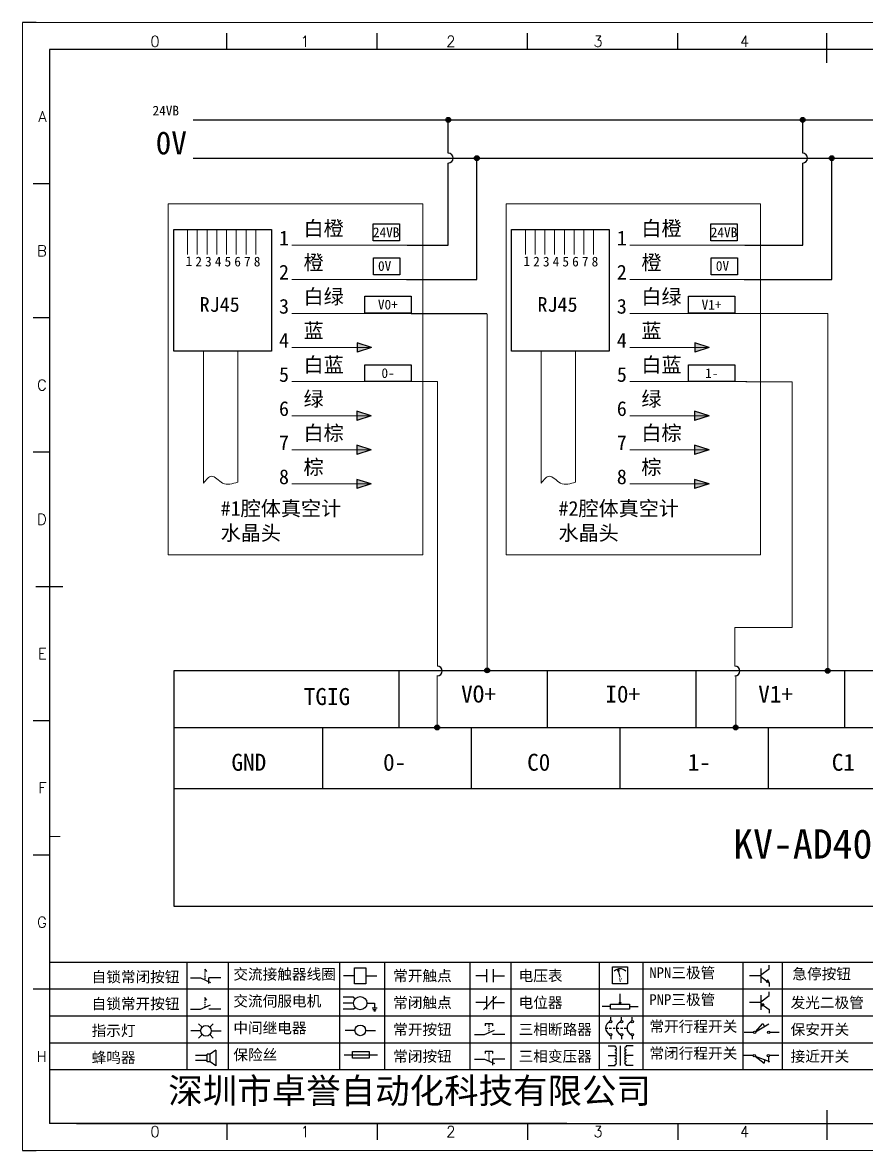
# Model space of a CAD drawing. Header units: millimetres. Extents: x 17734 to 28845, y 9358 to 11073.
# Drawn here: x 23331.7 to 23505, y 9752 to 9983.5 of the extents above; entities that cross this region are included whole.
import ezdxf
from ezdxf.enums import TextEntityAlignment as Align

# ---------------------------------------------------------------- set-up
doc = ezdxf.new("R2010")
doc.units = ezdxf.units.MM
doc.layers.add('1', color=3, linetype='Continuous', lineweight=20)
doc.layers.add('AE_BOR', color=1, linetype='Continuous')
doc.layers.add('MISC', color=2, linetype='Continuous')
doc.styles.get("Standard").update_dxf_attribs({"font": ''})
doc.styles.add('WD', font='romans.shx', dxfattribs={"bigfont": 'gbcbig.shx'})
doc.styles.add('样式 0', font='')
doc.styles.add('样式 2', font='')
doc.styles.add('汉字', font='')
doc.styles.get('Standard').set_extended_font_data('SimSun')
doc.styles.get('样式 0').set_extended_font_data('KaiTi_GB2312')
doc.styles.get('样式 2').set_extended_font_data('NSimSun')
doc.styles.get('汉字').set_extended_font_data('新宋体')

# ---------------------------------------------------------------- blocks, each defined once
blk = doc.blocks.new('*U8')
at = {"linetype": 'ByBlock'}
for p, q in [((-1909.23, -780.45), (-1909.23, -780.67)), ((-1909.23, -780.45), (-1908.92, -780.84)), ((-1909.23, -780.84), (-1909.23, -781.05)), ((-1911.92, -782.07), (-1910.06, -782.07)), ((-1910.06, -782.07), (-1908.18, -782.88)), ((-1909.23, -781.23), (-1909.23, -781.44)), ((-1909.23, -781.61), (-1909.23, -781.83)), ((-1909.23, -782), (-1909.23, -782.21)), ((-1909.23, -782.38), (-1909.23, -782.43)), ((-1908.52, -783.07), (-1908.52, -782.07)), ((-1906.25, -782.07), (-1908.52, -782.07))]:
    blk.add_line(p, q, dxfattribs=at)
blk = doc.blocks.new('*U11')
at = {"linetype": 'ByBlock'}
for p, q in [((-1908.88, -791.17), (-1909.23, -790.71)), ((-1909.23, -790.71), (-1909.23, -790.92)), ((-1909.23, -791.09), (-1909.23, -791.31)), ((-1909.23, -791.48), (-1909.23, -791.69)), ((-1911.92, -792.89), (-1910.06, -792.89)), ((-1910.06, -792.89), (-1908.18, -792.08)), ((-1909.23, -791.86), (-1909.23, -792.08)), ((-1909.23, -792.25), (-1909.23, -792.47)), ((-1906.25, -792.89), (-1908.52, -792.89))]:
    blk.add_line(p, q, dxfattribs=at)
blk = doc.blocks.new('蜂鸣器')
at = {"linetype": 'ByBlock'}
for p, q in [((-1907.17, -795.53), (-1908.25, -796.26)), ((-1907.17, -795.53), (-1907.17, -798.41)), ((-1908.8, -796.48), (-1911.01, -796.48)), ((-1908.8, -797.46), (-1911.01, -797.46)), ((-1908.25, -796.26), (-1908.8, -796.26)), ((-1908.8, -797.68), (-1908.8, -796.26)), ((-1908.25, -797.68), (-1908.8, -797.68)), ((-1908.25, -797.68), (-1908.25, -796.26)), ((-1907.17, -798.41), (-1908.25, -797.68))]:
    blk.add_line(p, q, dxfattribs=at)
blk = doc.blocks.new('指示灯')
at = {"linetype": 'ByBlock'}
for p, q in [((-1854.25, -776.92), (-1856.06, -776.92)), ((-1854.62, -775.59), (-1853.97, -776.23)), ((-1851.9, -775.59), (-1852.54, -776.23)), ((-1852.26, -776.92), (-1850.45, -776.92)), ((-1854.62, -778.25), (-1853.97, -777.61)), ((-1851.9, -778.25), (-1852.54, -777.61))]:
    blk.add_line(p, q, dxfattribs=at)
blk.add_circle((-1853.26, -776.92), 0.992, dxfattribs=at)
blk = doc.blocks.new('交流接触器线圈')
at = {"linetype": 'ByBlock'}
for p, q in [((-1880.82, -781.77), (-1882.87, -781.77)), ((-1878.72, -781.77), (-1876.67, -781.77))]:
    blk.add_line(p, q, dxfattribs=at)
blk.add_lwpolyline([(-1880.82, -780.28), (-1878.72, -780.28), (-1878.72, -783.26), (-1880.82, -783.26)], close=True, dxfattribs=at)
blk = doc.blocks.new('交流伺服电机')
at = {"linetype": 'ByBlock'}
for p, q in [((-1880.97, -785.75), (-1882.94, -785.75)), ((-1880.97, -786.85), (-1882.94, -786.85)), ((-1880.97, -785.75), (-1880.65, -786.03)), ((-1878.49, -786.85), (-1877.07, -786.85)), ((-1877.07, -786.85), (-1877.07, -787.72)), ((-1880.97, -787.94), (-1882.94, -787.94)), ((-1880.97, -787.94), (-1880.65, -787.67)), ((-1877.54, -787.72), (-1876.59, -787.72)), ((-1877.38, -788.01), (-1876.75, -788.01)), ((-1877.23, -788.29), (-1876.9, -788.29))]:
    blk.add_line(p, q, dxfattribs=at)
blk.add_circle((-1879.73, -786.85), 1.24, dxfattribs=at)
blk = doc.blocks.new('中间继电器')
at = {"linetype": 'ByBlock'}
for p, q in [((-1880.72, -791.92), (-1882.54, -791.92)), ((-1878.74, -791.92), (-1876.92, -791.92))]:
    blk.add_line(p, q, dxfattribs=at)
blk.add_circle((-1879.73, -791.92), 0.992, dxfattribs=at)
blk = doc.blocks.new('保险丝')
at = {"linetype": 'ByBlock'}
blk.add_line((-1882.72, -796.49), (-1876.55, -796.49), dxfattribs=at)
blk.add_lwpolyline([(-1881.2, -795.86), (-1878.06, -795.86), (-1878.06, -797.12), (-1881.2, -797.12)], close=True, dxfattribs=at)
blk = doc.blocks.new('常开按钮')
at = {"linetype": 'ByBlock'}
for p, q in [((-1910.06, -787.73), (-1908.18, -786.93)), ((-1909.9, -785.68), (-1908.56, -785.68)), ((-1909.9, -785.68), (-1909.9, -786.07)), ((-1909.23, -785.68), (-1909.23, -785.89)), ((-1909.23, -786.06), (-1909.23, -786.28)), ((-1909.23, -786.45), (-1909.23, -786.67)), ((-1909.23, -786.84), (-1909.23, -787.05)), ((-1909.23, -787.22), (-1909.23, -787.38)), ((-1908.56, -785.68), (-1908.56, -786.07)), ((-1911.92, -787.73), (-1910.06, -787.73)), ((-1906.25, -787.73), (-1908.52, -787.73))]:
    blk.add_line(p, q, dxfattribs=at)
blk = doc.blocks.new('常开触点')
at = {"linetype": 'ByBlock'}
for p, q in [((-1853.82, -782.99), (-1853.82, -780.56)), ((-1852.6, -782.99), (-1852.6, -780.56)), ((-1853.82, -781.77), (-1855.88, -781.77)), ((-1852.6, -781.77), (-1850.55, -781.77))]:
    blk.add_line(p, q, dxfattribs=at)
blk = doc.blocks.new('常闭触点')
at = {"linetype": 'ByBlock'}
for p, q in [((-1853.82, -786.77), (-1855.88, -786.77)), ((-1852.01, -785.66), (-1854.43, -788.1)), ((-1853.82, -787.99), (-1853.82, -785.56)), ((-1852.6, -787.99), (-1852.6, -785.56)), ((-1852.6, -786.77), (-1850.55, -786.77))]:
    blk.add_line(p, q, dxfattribs=at)
blk = doc.blocks.new('常闭按钮')
at = {"linetype": 'ByBlock'}
for p, q in [((-1854.11, -790.83), (-1852.77, -790.83)), ((-1854.11, -790.83), (-1854.11, -791.22)), ((-1853.44, -790.83), (-1853.44, -791.04)), ((-1853.44, -791.21), (-1853.44, -791.43)), ((-1853.44, -791.6), (-1853.44, -791.82)), ((-1852.77, -790.83), (-1852.77, -791.22)), ((-1856.13, -792.28), (-1854.28, -792.28)), ((-1854.28, -792.28), (-1852.4, -793.09)), ((-1853.44, -791.99), (-1853.44, -792.2)), ((-1853.44, -792.37), (-1853.44, -792.53)), ((-1850.47, -792.28), (-1852.73, -792.28)), ((-1852.73, -792.28), (-1852.73, -793.43))]:
    blk.add_line(p, q, dxfattribs=at)
blk = doc.blocks.new('电压表')
at = {"linetype": 'ByBlock'}
for p, q in [((-1814.84, -780.75), (-1814.91, -781.13)), ((-1814.6, -781.05), (-1814.91, -781.13)), ((-1814.84, -780.75), (-1814.46, -782.26)), ((-1814.84, -780.75), (-1814.6, -781.05))]:
    blk.add_line(p, q, dxfattribs=at)
blk.add_lwpolyline([(-1815.84, -780.34), (-1813.07, -780.34), (-1813.07, -783.49), (-1815.84, -783.49)], close=True, dxfattribs=at)
blk.add_arc((-1814.46, -782.26), 1.56, 46.8313, 133.1687, dxfattribs=at)
at = {"linetype": 'ByBlock', "insert": (-1814.7, -782.39), "char_height": 0.75, "width": 0.6768, "attachment_point": 1}
blk.add_mtext('V', dxfattribs=at)
blk = doc.blocks.new('电位器')
at = {"linetype": 'ByBlock'}
for p, q in [((-1814.45, -787.3), (-1814.45, -785.39)), ((-1814.45, -787.3), (-1814.62, -786.96)), ((-1814.62, -786.96), (-1814.27, -786.96)), ((-1814.45, -787.3), (-1814.27, -786.96)), ((-1816.21, -787.75), (-1817.79, -787.75)), ((-1812.68, -787.75), (-1811.1, -787.75))]:
    blk.add_line(p, q, dxfattribs=at)
blk.add_lwpolyline([(-1816.21, -787.3), (-1812.68, -787.3), (-1812.68, -788.2), (-1816.21, -788.2)], close=True, dxfattribs=at)
blk = doc.blocks.new('三相断路器')
at = {"linetype": 'ByBlock'}
for p, q in [((-1816.17, -790.33), (-1816.17, -789.7)), ((-1814.17, -790.33), (-1814.17, -789.7)), ((-1812.18, -790.33), (-1812.18, -789.7)), ((-1817.14, -791.74), (-1816.72, -791.74)), ((-1816.45, -791.74), (-1816.03, -791.74)), ((-1816.17, -793.19), (-1816.17, -793.83)), ((-1815.76, -791.74), (-1815.34, -791.74)), ((-1815.07, -791.74), (-1814.65, -791.74)), ((-1814.38, -791.74), (-1813.96, -791.74)), ((-1814.17, -793.19), (-1814.17, -793.83)), ((-1813.69, -791.74), (-1813.27, -791.74)), ((-1812.18, -793.19), (-1812.18, -793.83))]:
    blk.add_line(p, q, dxfattribs=at)
for centre in [(-1816.17, -790.55), (-1814.17, -790.55), (-1812.18, -790.55), (-1816.17, -792.98), (-1814.17, -792.98), (-1812.18, -792.98)]:
    blk.add_circle(centre, 0.219, dxfattribs=at)
for centre in [(-1815.81, -791.74), (-1813.82, -791.74), (-1811.83, -791.74)]:
    blk.add_arc(centre, 1.32, 115.5791, 244.4209, dxfattribs=at)
blk = doc.blocks.new('三相变压器')
at = {"linetype": 'ByBlock'}
for p, q in [((-1816.69, -795.03), (-1815.37, -795.03)), ((-1815.37, -795.03), (-1815.37, -795.24)), ((-1814.34, -798.7), (-1814.34, -795.04)), ((-1812, -795.03), (-1813.32, -795.03)), ((-1813.32, -795.03), (-1813.32, -795.24)), ((-1816.69, -796.87), (-1815.37, -796.87)), ((-1812, -796.87), (-1813.32, -796.87)), ((-1816.69, -798.71), (-1815.37, -798.71)), ((-1815.37, -798.71), (-1815.37, -798.5)), ((-1813.32, -798.71), (-1813.32, -798.5)), ((-1812, -798.71), (-1813.32, -798.71))]:
    blk.add_line(p, q, dxfattribs=at)
for centre, start, end in [((-1815.37, -795.51), 270, 90), ((-1815.37, -796.06), 270, 90), ((-1813.32, -795.51), 90, 270), ((-1813.32, -796.06), 90, 270), ((-1815.37, -796.6), 270, 90), ((-1815.37, -797.14), 270, 90), ((-1815.37, -797.68), 270, 90), ((-1815.37, -798.23), 270, 90), ((-1813.32, -796.6), 90, 270), ((-1813.32, -797.14), 90, 270), ((-1813.32, -797.68), 90, 270), ((-1813.32, -798.23), 90, 270)]:
    blk.add_arc(centre, 0.271, start, end, dxfattribs=at)
blk = doc.blocks.new('NPN三极管')
at = {"linetype": 'ByBlock'}
for p, q in [((-1785.73, -780.61), (-1785.73, -783.32)), ((-1785.73, -781.82), (-1784.15, -780.66)), ((-1784.15, -780.66), (-1784.15, -779.98)), ((-1785.73, -781.97), (-1787.81, -781.97)), ((-1785.73, -782.11), (-1784.15, -783.27)), ((-1784.41, -782.73), (-1784.74, -783.18)), ((-1784.15, -783.27), (-1784.74, -783.18)), ((-1784.15, -783.27), (-1784.41, -782.73)), ((-1784.15, -783.27), (-1784.15, -783.96))]:
    blk.add_line(p, q, dxfattribs=at)
blk = doc.blocks.new('PNP三极管')
at = {"linetype": 'ByBlock'}
for p, q in [((-1784.9, -785.38), (-1784.9, -788.09)), ((-1783.32, -785.43), (-1783.32, -784.75)), ((-1784.9, -786.74), (-1786.98, -786.74)), ((-1784.9, -786.59), (-1783.32, -785.43)), ((-1784.9, -786.88), (-1783.32, -788.04)), ((-1784.9, -786.88), (-1784.31, -786.97)), ((-1784.9, -786.88), (-1784.64, -787.42)), ((-1784.31, -786.97), (-1784.64, -787.42)), ((-1783.32, -788.04), (-1783.32, -788.73))]:
    blk.add_line(p, q, dxfattribs=at)
blk = doc.blocks.new('常开行程开关')
at = {"linetype": 'ByBlock'}
for p, q in [((-1785.89, -792.17), (-1784.52, -790.62)), ((-1785.89, -792.17), (-1783.43, -790.72)), ((-1784.52, -790.62), (-1784.19, -791.17)), ((-1786.29, -792.3), (-1788.01, -792.3)), ((-1781.48, -792.3), (-1783.21, -792.3))]:
    blk.add_line(p, q, dxfattribs=at)
for centre in [(-1786.07, -792.3), (-1783.42, -792.3)]:
    blk.add_circle(centre, 0.219, dxfattribs=at)
blk = doc.blocks.new('常闭行程开关')
at = {"linetype": 'ByBlock'}
for p, q in [((-1786.34, -796.62), (-1788.07, -796.62)), ((-1785.93, -796.72), (-1783.25, -797.7)), ((-1785.93, -796.72), (-1784.3, -798)), ((-1784.3, -798), (-1784.08, -797.4)), ((-1783.48, -796.84), (-1783.48, -797.85)), ((-1781.54, -796.62), (-1783.26, -796.62))]:
    blk.add_line(p, q, dxfattribs=at)
for centre in [(-1786.12, -796.62), (-1783.48, -796.62)]:
    blk.add_circle(centre, 0.219, dxfattribs=at)
blk = doc.blocks.new('电控横A4')
for p, q in [((292, -5), (5, -5)), ((5, -5), (5, -205)), ((10.03, -205), (289.53, -205)), ((130.8, -205), (190.75, -205))]:
    blk.add_line(p, q)
at = {"lineweight": 9, "ltscale": 0.1}
for p, q in [((5, -151.57), (7, -151.57)), ((101.34, -205), (130.8, -205)), ((129.44, -205), (129.44, -205)), ((129.44, -205), (129.44, -205)), ((129.44, -205), (129.44, -205)), ((129.44, -205), (129.44, -205))]:
    blk.add_line(p, q, dxfattribs=at)
at = {"linetype": 'ByBlock'}
for p, q in [((292, -175), (5, -175)), ((292, -180), (5, -180)), ((292, -185), (5, -185)), ((292, -190), (5, -190)), ((292, -195), (5, -195))]:
    blk.add_line(p, q, dxfattribs=at)
at = {"color": 0, "lineweight": -2}
for p, q in [((30.58, -175), (30.58, -195)), ((38.26, -175), (38.26, -195)), ((59.05, -175), (59.05, -195)), ((67.4, -175), (67.4, -195)), ((83.26, -175), (83.26, -195)), ((90.91, -175), (90.91, -195)), ((107.4, -175), (107.4, -195)), ((115.5, -175), (115.5, -195)), ((134.12, -175), (134.12, -195)), ((141.48, -175), (141.48, -195))]:
    blk.add_line(p, q, dxfattribs=at)
at = {"color": 0, "ltscale": 2}
blk.add_line((101.34, -205), (5, -205), dxfattribs=at)
at = {"layer": 'AE_BOR', "lineweight": 30}
for p, q in [((2.53, 0), (0, 0)), ((0, -210), (2.53, -210))]:
    blk.add_line(p, q, dxfattribs=at)
at = {"layer": 'AE_BOR', "color": 1, "lineweight": 15}
for p, q in [((0, 0), (297, 0)), ((0, -210), (0, 0)), ((297, -210), (0, -210))]:
    blk.add_line(p, q, dxfattribs=at)
at = {"layer": 'AE_BOR'}
for p, q in [((38.03, -5), (38.03, -2)), ((66.03, -5), (66.03, -2)), ((94.03, -5), (94.03, -2)), ((122.03, -5), (122.03, -2)), ((149.78, -5), (149.78, -2)), ((5, -30), (2, -30)), ((5, -55), (2, -55)), ((5, -80), (2, -80)), ((5, -130), (2, -130)), ((5, -155), (2, -155)), ((5, -180), (2, -180)), ((38.03, -205), (38.03, -208)), ((66.03, -205), (66.03, -208)), ((94.03, -205), (94.03, -208)), ((122.03, -205), (122.03, -208)), ((149.78, -205), (149.78, -208))]:
    blk.add_line(p, q, dxfattribs=at)
at = {"layer": 'AE_BOR', "color": 2, "lineweight": 30}
for p, q in [((149.78, -7.5), (149.78, -2.5)), ((2.5, -105), (7.5, -105)), ((149.78, -202.5), (149.78, -207.5)), ((149.78, -205), (149.78, -207.5))]:
    blk.add_line(p, q, dxfattribs=at)
at = {"linetype": 'ByBlock'}
for name, p in [('*U8', (1943.19, 604.18)), ('交流接触器线圈', (1942.62, 604.27)), ('常开触点', (1940.27, 604.3)), ('电压表', (1925.71, 604.52)), ('NPN三极管', (1923.2, 604.5)), ('PNP三极管', (1922.37, 604.27)), ('*U11', (1943.19, 609.18)), ('交流伺服电机', (1942.62, 604.27)), ('常闭触点', (1940.27, 604.3)), ('电位器', (1925.71, 604.52)), ('指示灯', (1887.41, 589.18)), ('中间继电器', (1942.62, 604.27)), ('常开按钮', (1996.06, 599.3)), ('三相断路器', (1925.71, 604.52)), ('常开行程开关', (1922.37, 604.27)), ('三相变压器', (1925.71, 604.52)), ('蜂鸣器', (1943.19, 604.18)), ('保险丝', (1942.62, 604.27)), ('常闭按钮', (1940.27, 599.3)), ('常闭行程开关', (1922.37, 604.27))]:
    blk.add_blockref(name, p, dxfattribs=at)
at = {"char_height": 2, "attachment_point": 1, "style": '汉字'}
for s, insert in [('{\\fKaiTi_GB2312|b0|i0|c134|p49;自锁常闭按钮}', (12.86, -176.69)), ('{\\fKaiTi_GB2312|b0|i0|c134|p49;交流接触器线圈}', (39.25, -176.19)), ('{\\fKaiTi_GB2312|b0|i0|c134|p49;常开触点}', (69.01, -176.48)), ('{\\fKaiTi_GB2312|b0|i0|c134|p49;电压表}', (92.37, -176.47)), ('{\\fKaiTi_GB2312|b0|i0|c134|p49;NPN三极管}', (116.73, -175.91)), ('{\\fKaiTi_GB2312|b0|i0|c134|p49;急停按钮}', (143.35, -176.12)), ('{\\fKaiTi_GB2312|b0|i0|c134|p49;自锁常开按钮}', (12.86, -181.69)), ('{\\fKaiTi_GB2312|b0|i0|c134|p49;交流伺服电机}', (39.25, -181.19)), ('{\\fKaiTi_GB2312|b0|i0|c134|p49;常闭触点}', (69.01, -181.48)), ('{\\fKaiTi_GB2312|b0|i0|c134|p49;电位器}', (92.37, -181.47)), ('{\\fKaiTi_GB2312|b0|i0|c134|p49;PNP三极管}', (116.73, -180.91)), ('{\\fKaiTi_GB2312|b0|i0|c134|p49;发光二极管}', (143.02, -181.48)), ('{\\fKaiTi_GB2312|b0|i0|c134|p49;指示灯}', (12.86, -186.69)), ('{\\fKaiTi_GB2312|b0|i0|c134|p49;中间继电器}', (39.25, -186.19)), ('{\\fKaiTi_GB2312|b0|i0|c134|p49;常开按钮}', (69.01, -186.48)), ('{\\fKaiTi_GB2312|b0|i0|c134|p49;三相断路器}', (92.37, -186.47)), ('{\\fKaiTi_GB2312|b0|i0|c134|p49;常开行程开关}', (116.73, -185.91)), ('{\\fKaiTi_GB2312|b0|i0|c134|p49;保安开关}', (143.02, -186.48)), ('{\\fKaiTi_GB2312|b0|i0|c134|p49;保险丝}', (39.25, -191.19)), ('{\\fKaiTi_GB2312|b0|i0|c134|p49;常闭行程开关}', (116.73, -190.91)), ('{\\fKaiTi_GB2312|b0|i0|c134|p49;蜂鸣器}', (12.86, -191.69)), ('{\\fKaiTi_GB2312|b0|i0|c134|p49;常闭按钮}', (69.01, -191.48)), ('{\\fKaiTi_GB2312|b0|i0|c134|p49;三相变压器}', (92.37, -191.47)), ('{\\fKaiTi_GB2312|b0|i0|c134|p49;接近开关}', (143.02, -191.48))]:
    blk.add_mtext(s, dxfattribs=dict(at, insert=insert))
at = {"color": 0, "lineweight": -2, "insert": (27.14, -196.53), "char_height": 4.7064, "width": 96.1138, "attachment_point": 1}
blk.add_mtext('深圳市卓誉自动化科技有限公司', dxfattribs=at)
at = {"layer": 'AE_BOR', "style": 'WD'}
for s, p in [('0', (24.67, -4.5)), ('1', (52.6, -4.5)), ('2', (79.75, -4.5)), ('3', (107.15, -4.5)), ('4', (134.45, -4.5)), ('0', (24.67, -207.5)), ('1', (52.6, -207.5)), ('2', (79.75, -207.5)), ('3', (107.15, -207.5)), ('4', (134.45, -207.5))]:
    blk.add_text(s, height=2, dxfattribs=at).set_placement(p, align=Align.CENTER)
for s, p in [('A', (4.5, -17.5)), ('B', (4.5, -42.5)), ('C', (4.5, -67.5)), ('D', (4.5, -92.5)), ('E', (4.5, -117.5)), ('F', (4.5, -142.5)), ('G', (4.5, -167.5)), ('H', (4.5, -192.5))]:
    blk.add_text(s, height=2, dxfattribs=at).set_placement(p, align=Align.MIDDLE_RIGHT)

msp = doc.modelspace()

# ---------------------------------------------------------------- hatches: boundary and pattern name
at = {"lineweight": -2}
h = msp.add_hatch(color=0, dxfattribs=at)
edge = h.paths.add_edge_path()
edge.add_arc((23419.117, 9963.518), 0.5, 0, 360)
h = msp.add_hatch(color=0, dxfattribs=at)
edge = h.paths.add_edge_path()
edge.add_arc((23491.879, 9963.518), 0.5, 0, 360)
h = msp.add_hatch(color=0, dxfattribs=at)
edge = h.paths.add_edge_path()
edge.add_arc((23424.979, 9955.646), 0.5, 0, 360)
h = msp.add_hatch(color=0, dxfattribs=at)
edge = h.paths.add_edge_path()
edge.add_arc((23497.843, 9955.646), 0.5, 0, 360)
for points in [[(23403.336, 9916.763), (23400.388, 9917.708), (23400.388, 9915.819)], [(23472.692, 9916.763), (23469.744, 9917.708), (23469.744, 9915.819)], [(23403.29, 9902.763), (23400.342, 9903.708), (23400.342, 9901.819)], [(23472.646, 9902.763), (23469.698, 9903.708), (23469.698, 9901.819)], [(23403.29, 9895.763), (23400.342, 9896.708), (23400.342, 9894.819)], [(23472.646, 9895.763), (23469.698, 9896.708), (23469.698, 9894.819)], [(23403.29, 9888.763), (23400.342, 9889.708), (23400.342, 9887.819)], [(23472.646, 9888.763), (23469.698, 9889.708), (23469.698, 9887.819)]]:
    msp.add_hatch(color=256).paths.add_polyline_path(points)
h = msp.add_hatch(color=0, dxfattribs=at)
edge = h.paths.add_edge_path()
edge.add_arc((23427.105, 9850.49), 0.5, 0, 360)
h = msp.add_hatch(color=0, dxfattribs=at)
edge = h.paths.add_edge_path()
edge.add_arc((23497.009, 9850.414), 0.5, 0, 360)
h = msp.add_hatch(color=0, dxfattribs=at)
edge = h.paths.add_edge_path()
edge.add_arc((23416.85, 9838.781), 0.5, 0, 360)
h = msp.add_hatch(color=0, dxfattribs=at)
edge = h.paths.add_edge_path()
edge.add_arc((23478.115, 9838.781), 0.5, 0, 360)

# ---------------------------------------------------------------- linework, layer by layer
at = {"color": 0, "lineweight": -2}
for p, q in [((23366.743, 9963.518), (23643.035, 9963.518)), ((23419.117, 9956.646), (23419.117, 9963.518)), ((23491.879, 9956.646), (23491.879, 9963.518)), ((23366.743, 9955.646), (23643.224, 9955.646)), ((23424.979, 9930.763), (23424.979, 9955.646)), ((23497.843, 9930.763), (23497.843, 9955.646)), ((23419.117, 9937.763), (23419.117, 9954.646)), ((23491.879, 9937.763), (23491.879, 9954.646)), ((23410.665, 9937.763), (23419.117, 9937.763)), ((23480.021, 9937.763), (23491.879, 9937.763)), ((23410.527, 9930.763), (23424.979, 9930.763)), ((23479.883, 9930.763), (23497.843, 9930.763)), ((23411.493, 9923.763), (23427.062, 9923.763)), ((23409.007, 9838.739), (23409.007, 9850.5)), ((23439.507, 9838.634), (23439.507, 9850.355)), ((23470.007, 9838.769), (23470.007, 9850.43)), ((23470.007, 9838.634), (23470.007, 9850.355)), ((23500.507, 9838.634), (23500.507, 9850.355)), ((23362.82, 9838.769), (23638.77, 9838.769)), ((23393.32, 9838.769), (23393.32, 9826.259)), ((23423.82, 9838.769), (23423.82, 9826.259)), ((23454.32, 9838.769), (23454.32, 9826.259)), ((23484.82, 9838.769), (23484.82, 9826.259)), ((23362.82, 9826.259), (23638.749, 9826.259))]:
    msp.add_line(p, q, dxfattribs=at)
at = {"lineweight": 0}
for p, q in [((23365.591, 9941.041), (23365.591, 9935.884)), ((23367.591, 9941.041), (23367.591, 9935.884)), ((23369.591, 9941.041), (23369.591, 9935.884)), ((23371.591, 9941.041), (23371.591, 9935.884)), ((23373.591, 9941.041), (23373.591, 9935.884)), ((23375.591, 9941.041), (23375.591, 9935.884)), ((23377.591, 9941.041), (23377.591, 9935.884)), ((23379.591, 9941.041), (23379.591, 9935.884)), ((23434.947, 9941.041), (23434.947, 9935.884)), ((23436.947, 9941.041), (23436.947, 9935.884)), ((23438.947, 9941.041), (23438.947, 9935.884)), ((23440.947, 9941.041), (23440.947, 9935.884)), ((23442.947, 9941.041), (23442.947, 9935.884)), ((23444.947, 9941.041), (23444.947, 9935.884)), ((23446.947, 9941.041), (23446.947, 9935.884)), ((23448.947, 9941.041), (23448.947, 9935.884)), ((23387.027, 9937.763), (23410.665, 9937.763)), ((23456.383, 9937.763), (23480.021, 9937.763)), ((23387.027, 9930.763), (23410.527, 9930.763)), ((23456.383, 9930.763), (23479.883, 9930.763)), ((23387.027, 9923.763), (23411.493, 9923.763)), ((23456.383, 9923.763), (23497.012, 9923.763)), ((23387.027, 9916.763), (23403.336, 9916.763)), ((23456.383, 9916.763), (23472.692, 9916.763)), ((23368.853, 9916.144), (23368.853, 9888.91)), ((23375.893, 9916.144), (23375.893, 9889.137)), ((23438.209, 9916.144), (23438.209, 9888.91)), ((23445.249, 9916.144), (23445.249, 9889.137)), ((23387.027, 9909.763), (23416.881, 9909.763)), ((23456.383, 9909.763), (23480.435, 9909.763)), ((23387.027, 9902.763), (23403.29, 9902.763)), ((23456.383, 9902.763), (23472.646, 9902.763)), ((23387.027, 9895.763), (23403.29, 9895.763)), ((23456.383, 9895.763), (23472.646, 9895.763)), ((23387.027, 9888.763), (23403.29, 9888.763)), ((23456.383, 9888.763), (23472.646, 9888.763))]:
    msp.add_line(p, q, dxfattribs=at)
for p, q in [((23400.388, 9917.708), (23400.388, 9915.819)), ((23403.336, 9916.763), (23400.388, 9917.708)), ((23403.336, 9916.763), (23400.388, 9915.819)), ((23472.692, 9916.763), (23469.744, 9917.708)), ((23469.744, 9917.708), (23469.744, 9915.819)), ((23472.692, 9916.763), (23469.744, 9915.819)), ((23400.342, 9903.708), (23400.342, 9901.819)), ((23403.29, 9902.763), (23400.342, 9903.708)), ((23403.29, 9902.763), (23400.342, 9901.819)), ((23472.646, 9902.763), (23469.698, 9903.708)), ((23469.698, 9903.708), (23469.698, 9901.819)), ((23472.646, 9902.763), (23469.698, 9901.819)), ((23400.342, 9896.708), (23400.342, 9894.819)), ((23403.29, 9895.763), (23400.342, 9896.708)), ((23403.29, 9895.763), (23400.342, 9894.819)), ((23472.646, 9895.763), (23469.698, 9896.708)), ((23469.698, 9896.708), (23469.698, 9894.819)), ((23472.646, 9895.763), (23469.698, 9894.819)), ((23403.29, 9888.763), (23400.342, 9889.708)), ((23400.342, 9889.708), (23400.342, 9887.819)), ((23403.29, 9888.763), (23400.342, 9887.819)), ((23472.646, 9888.763), (23469.698, 9889.708)), ((23469.698, 9889.708), (23469.698, 9887.819)), ((23472.646, 9888.763), (23469.698, 9887.819))]:
    msp.add_line(p, q)
for points in [[(23361.617, 9946.287), (23413.867, 9946.287), (23413.867, 9874.198), (23361.617, 9874.198)], [(23430.973, 9946.287), (23483.223, 9946.287), (23483.223, 9874.198), (23430.973, 9874.198)]]:
    msp.add_lwpolyline(points, close=True, dxfattribs=at)
at = {"color": 1}
for points in [[(23403.666, 9942.157), (23409.069, 9942.157), (23409.069, 9938.683), (23403.666, 9938.683)], [(23473.022, 9942.157), (23478.425, 9942.157), (23478.425, 9938.683), (23473.022, 9938.683)], [(23403.763, 9935.157), (23409.166, 9935.157), (23409.166, 9931.683), (23403.763, 9931.683)], [(23473.119, 9935.157), (23478.522, 9935.157), (23478.522, 9931.683), (23473.119, 9931.683)], [(23401.954, 9927.301), (23411.471, 9927.301), (23411.471, 9923.826), (23401.954, 9923.826)], [(23468.409, 9927.301), (23477.926, 9927.301), (23477.926, 9923.826), (23468.409, 9923.826)], [(23401.998, 9913.237), (23411.515, 9913.237), (23411.515, 9909.763), (23401.998, 9909.763)], [(23468.453, 9913.237), (23477.97, 9913.237), (23477.97, 9909.763), (23468.453, 9909.763)]]:
    msp.add_lwpolyline(points, close=True, dxfattribs=at)
for points in [[(23362.77, 9940.972), (23382.801, 9940.972), (23382.801, 9916.034), (23362.77, 9916.034)], [(23432.127, 9940.972), (23452.157, 9940.972), (23452.157, 9916.034), (23432.127, 9916.034)]]:
    msp.add_lwpolyline(points, close=True)
at = {"color": 0, "lineweight": -2}
msp.add_lwpolyline([(23362.82, 9850.501), (23638.749, 9850.501), (23638.749, 9802.017), (23362.82, 9802.017)], close=True, dxfattribs=at)
for centre in [(23419.117, 9963.518), (23491.879, 9963.518), (23424.979, 9955.646), (23497.843, 9955.646), (23427.105, 9850.49), (23497.009, 9850.414), (23416.85, 9838.781), (23478.115, 9838.781)]:
    msp.add_circle(centre, 0.5, dxfattribs=at)
for centre in [(23419.117, 9955.646), (23491.879, 9955.646), (23416.879, 9850.382), (23477.96, 9850.382)]:
    msp.add_arc(centre, 1, 270, 90, dxfattribs=at)
at = {"lineweight": 0}
for points in [[(23368.853, 9888.91), (23370.51, 9890.351), (23372.794, 9888.947), (23375.893, 9889.137)], [(23438.209, 9888.91), (23439.866, 9890.351), (23442.15, 9888.947), (23445.249, 9889.137)]]:
    msp.add_spline(points, degree=3, dxfattribs=at)
at = {"layer": '1', "color": 7, "linetype": 'Continuous', "lineweight": 13}
for p, q in [((23427.073, 9923.714), (23427.073, 9850.654)), ((23497.012, 9923.763), (23497.012, 9850.574)), ((23416.881, 9909.763), (23416.881, 9851.392)), ((23416.856, 9849.41), (23416.856, 9838.767)), ((23478.122, 9849.41), (23478.122, 9838.767))]:
    msp.add_line(p, q, dxfattribs=at)
msp.add_lwpolyline([(23480.178, 9909.747), (23489.747, 9909.747), (23489.747, 9859.33), (23477.925, 9859.33), (23477.925, 9851.387)], dxfattribs=at)

# ---------------------------------------------------------------- block references
at = {"xscale": 1.1025, "yscale": 1.1025, "zscale": 1.1025}
msp.add_blockref('电控横A4', (23331.716, 9983.476), dxfattribs=at)

# ---------------------------------------------------------------- texts
at = {"color": 0, "lineweight": -2, "attachment_point": 1}
for s, insert, char_height, width in [('0V', (23359.047, 9961.13), 4.7064, 14.27309), ('TGIG', (23389.449, 9846.871), 3.5, 24.73999), ('VO+', (23421.75, 9847.389), 3.5, 24.73999), ('I0+', (23451.356, 9847.389), 3.5, 24.73999), ('V1+', (23482.749, 9847.389), 3.5, 24.73999), ('GND', (23374.596, 9833.382), 3.5, 24.73999), ('0-', (23405.733, 9833.382), 3.5, 24.73999), ('C0', (23435.3, 9833.382), 3.5, 24.73999), ('1-', (23468.269, 9833.382), 3.5, 24.73999), ('C1', (23497.836, 9833.382), 3.5, 24.73999)]:
    msp.add_mtext(s, dxfattribs=dict(at, insert=insert, char_height=char_height, width=width))
at = {"color": 7, "char_height": 3.024, "width": 47.92444, "attachment_point": 1}
for s, insert in [('{\\fSimSun|b0|i0|c134|p2;白橙}', (23389.412, 9942.737)), ('{\\fSimSun|b0|i0|c134|p2;白橙}', (23458.769, 9942.737)), ('{\\fSimSun|b0|i0|c134|p2;1}', (23384.36, 9940.748)), ('{\\fSimSun|b0|i0|c134|p2;1}', (23453.716, 9940.748)), ('{\\fSimSun|b0|i0|c134|p2;橙}', (23389.412, 9935.737)), ('{\\fSimSun|b0|i0|c134|p2;橙}', (23458.769, 9935.737)), ('{\\fSimSun|b0|i0|c134|p2;2}', (23384.36, 9933.748)), ('{\\fSimSun|b0|i0|c134|p2;2}', (23453.716, 9933.748)), ('{\\fSimSun|b0|i0|c134|p2;白绿}', (23389.412, 9928.737)), ('{\\fSimSun|b0|i0|c134|p2;白绿}', (23458.769, 9928.737)), ('{\\fSimSun|b0|i0|c134|p2;RJ45}', (23368.069, 9927.121)), ('{\\fSimSun|b0|i0|c134|p2;3}', (23384.36, 9926.748)), ('{\\fSimSun|b0|i0|c134|p2;RJ45}', (23437.426, 9927.121)), ('{\\fSimSun|b0|i0|c134|p2;3}', (23453.716, 9926.748)), ('{\\fSimSun|b0|i0|c134|p2;蓝}', (23389.412, 9921.737)), ('{\\fSimSun|b0|i0|c134|p2;蓝}', (23458.769, 9921.737)), ('{\\fSimSun|b0|i0|c134|p2;4}', (23384.36, 9919.748)), ('{\\fSimSun|b0|i0|c134|p2;4}', (23453.716, 9919.748)), ('{\\fSimSun|b0|i0|c134|p2;白蓝}', (23389.412, 9914.737)), ('{\\fSimSun|b0|i0|c134|p2;白蓝}', (23458.769, 9914.737)), ('{\\fSimSun|b0|i0|c134|p2;5}', (23384.36, 9912.748)), ('{\\fSimSun|b0|i0|c134|p2;5}', (23453.716, 9912.748)), ('{\\fSimSun|b0|i0|c134|p2;绿}', (23389.412, 9907.737)), ('{\\fSimSun|b0|i0|c134|p2;绿}', (23458.769, 9907.737)), ('{\\fSimSun|b0|i0|c134|p2;6}', (23384.36, 9905.748)), ('{\\fSimSun|b0|i0|c134|p2;6}', (23453.716, 9905.748)), ('{\\fSimSun|b0|i0|c134|p2;白棕}', (23389.412, 9900.737)), ('{\\fSimSun|b0|i0|c134|p2;白棕}', (23458.769, 9900.737)), ('{\\fSimSun|b0|i0|c134|p2;7}', (23384.36, 9898.748)), ('{\\fSimSun|b0|i0|c134|p2;7}', (23453.716, 9898.748)), ('{\\fSimSun|b0|i0|c134|p2;棕}', (23389.412, 9893.737)), ('{\\fSimSun|b0|i0|c134|p2;棕}', (23458.769, 9893.737)), ('{\\fSimSun|b0|i0|c134|p2;8}', (23384.36, 9891.748)), ('{\\fSimSun|b0|i0|c134|p2;8}', (23453.716, 9891.748)), ('#1腔体真空计\\P水晶头', (23372.384, 9885.258)), ('#2腔体真空计\\P水晶头', (23441.741, 9885.258))]:
    msp.add_mtext(s, dxfattribs=dict(at, insert=insert))
at = {"char_height": 2, "style": '样式 2'}
for s, insert, width, attachment_point in [('24VB', (23406.368, 9940.42), 5.40292, 5), ('24VB', (23475.724, 9940.42), 5.40292, 5), ('0V', (23404.691, 9934.513), 11.52479, 1), ('0V', (23474.047, 9934.513), 11.52479, 1), ('V0+', (23406.712, 9925.564), 9.51681, 5), ('V1+', (23473.167, 9925.564), 9.51681, 5), ('0-', (23406.757, 9911.5), 9.51681, 5), ('1-', (23473.212, 9911.5), 9.51681, 5)]:
    msp.add_mtext(s, dxfattribs=dict(at, insert=insert, width=width, attachment_point=attachment_point))
at = {"char_height": 2, "width": 3.70552, "attachment_point": 1}
for s, insert in [('{\\fSimSun|b0|i0|c134|p2;1}', (23365.186, 9935.486)), ('{\\fSimSun|b0|i0|c134|p2;2}', (23367.186, 9935.417)), ('{\\fSimSun|b0|i0|c134|p2;3}', (23369.186, 9935.417)), ('{\\fSimSun|b0|i0|c134|p2;4}', (23371.186, 9935.417)), ('{\\fSimSun|b0|i0|c134|p2;5}', (23373.186, 9935.417)), ('{\\fSimSun|b0|i0|c134|p2;6}', (23375.186, 9935.417)), ('{\\fSimSun|b0|i0|c134|p2;7}', (23377.186, 9935.417)), ('{\\fSimSun|b0|i0|c134|p2;8}', (23379.186, 9935.417)), ('{\\fSimSun|b0|i0|c134|p2;1}', (23434.543, 9935.486)), ('{\\fSimSun|b0|i0|c134|p2;2}', (23436.543, 9935.417)), ('{\\fSimSun|b0|i0|c134|p2;3}', (23438.543, 9935.417)), ('{\\fSimSun|b0|i0|c134|p2;4}', (23440.543, 9935.417)), ('{\\fSimSun|b0|i0|c134|p2;5}', (23442.543, 9935.417)), ('{\\fSimSun|b0|i0|c134|p2;6}', (23444.543, 9935.417)), ('{\\fSimSun|b0|i0|c134|p2;7}', (23446.543, 9935.417)), ('{\\fSimSun|b0|i0|c134|p2;8}', (23448.543, 9935.417))]:
    msp.add_mtext(s, dxfattribs=dict(at, insert=insert))
at = {"lineweight": 0, "insert": (23477.616, 9817.877), "char_height": 6, "width": 332.37399, "attachment_point": 1}
msp.add_mtext('KV-AD40 #4', dxfattribs=at)
at = {"layer": 'MISC', "color": 0, "insert": (23358.402, 9966.4), "char_height": 2, "width": 5.01683, "attachment_point": 1, "style": '样式 0'}
msp.add_mtext('24VB', dxfattribs=at)

doc.saveas('drawing.dxf')
